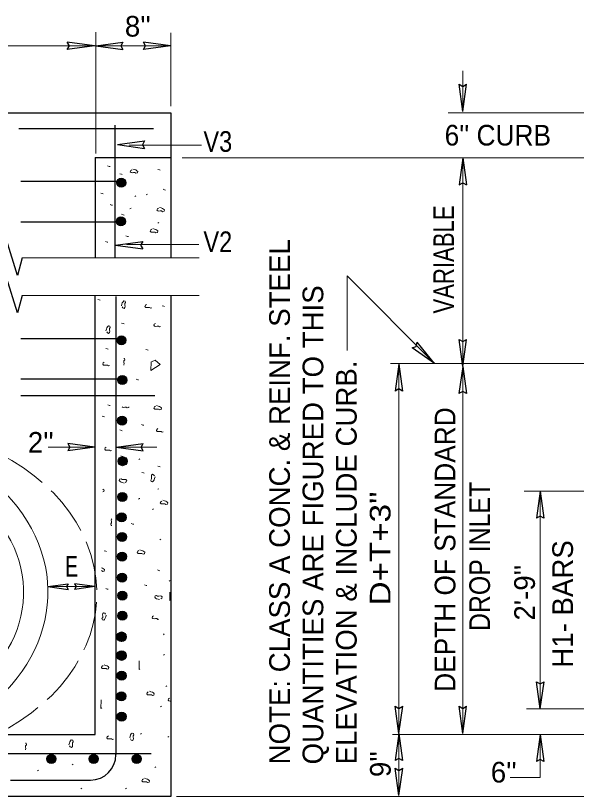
# Model space of a CAD drawing. Extents: x 83 to 453, y 268 to 558.
# Drawn here: x 175.38 to 210.64, y 313.44 to 362.55 of the extents above; entities that cross this region are included whole.
import ezdxf
from ezdxf.enums import TextEntityAlignment as Align

# ---------------------------------------------------------------- set-up
doc = ezdxf.new("R2010")
doc.units = 0
doc.header["$LTSCALE"] = 0.52
doc.linetypes.add('LONG_DASHED', pattern=[7.5, 6, -1.5])
doc.layers.add('1', color=7, linetype='Continuous', lineweight=25)

msp = doc.modelspace()

# ---------------------------------------------------------------- hatches: boundary and pattern name
at = {"layer": '1'}
for points in [[(182.3058, 352.0387, 1), (181.7399, 352.0387, 1)], [(182.2873, 349.6072, 1), (181.7215, 349.6072, 1)], [(181.7577, 342.1312, 1), (182.3236, 342.1312, 1)], [(181.8109, 339.6304, 1), (182.3768, 339.6304, 1)], [(181.7973, 337.0794, 1), (182.3632, 337.0794, 1)], [(181.8246, 334.5285, 1), (182.3904, 334.5285, 1)], [(181.8109, 332.2777, 1), (182.3768, 332.2777, 1)], [(181.7701, 330.9953, 1), (182.3359, 330.9953, 1)], [(181.7973, 329.7676, 1), (182.3632, 329.7676, 1)], [(181.7973, 328.5263, 1), (182.3632, 328.5263, 1)], [(181.7973, 327.203, 1), (182.3632, 327.203, 1)], [(181.8109, 326.0707, 1), (182.3768, 326.0707, 1)], [(181.8109, 324.8021, 1), (182.3768, 324.8021, 1)], [(181.7564, 323.4788, 1), (182.3223, 323.4788, 1)], [(181.77, 322.292, 1), (182.3358, 322.292, 1)], [(181.77, 321.0369, 1), (182.3358, 321.0369, 1)], [(181.7564, 319.741, 1), (182.3223, 319.741, 1)], [(181.77, 318.4587, 1), (182.3358, 318.4587, 1)], [(177.343, 315.8013, 1), (177.9088, 315.8013, 1)], [(180.005, 315.8013, 1), (180.5708, 315.8013, 1)], [(183.277, 315.8013, 1), (182.7112, 315.8013, 1)]]:
    msp.add_hatch(color=256, dxfattribs=at).paths.add_polyline_path(points)

# ---------------------------------------------------------------- linework, layer by layer
at = {"layer": '1', "lineweight": 13}
for p, q in [((180.424, 353.8829), (180.424, 361.5128)), ((185.1434, 356.8655), (185.1434, 361.4745)), ((203.4973, 359.0829), (203.4973, 356.5277)), ((202.5904, 356.4318), (241.6173, 356.4318)), ((187.0761, 354.3957), (182.5292, 354.3957)), ((185.8555, 353.6092), (217.0259, 353.6092)), ((186.9129, 348.1561), (182.3661, 348.1561)), ((175.7993, 347.3089), (186.9337, 347.3089)), ((175.7993, 344.9548), (186.9236, 344.9548)), ((217.8372, 340.6667), (198.9519, 340.6667)), ((177.4371, 335.404), (180.2149, 335.404)), ((181.9836, 335.404), (184.2687, 335.404)), ((219.6825, 332.6454), (207.3576, 332.6454)), ((208.3738, 318.9454), (208.3738, 332.6454)), ((177.4067, 326.6384), (180.3761, 326.6384)), ((185.1246, 326.29), (185.1146, 326.285)), ((217.775, 318.9454), (207.5103, 318.9454)), ((199.0753, 317.3438), (230.2849, 317.3438)), ((208.3738, 314.6388), (208.3738, 317.3438)), ((206.4897, 314.6388), (208.3738, 314.6388)), ((185.5078, 313.4438), (217.147, 313.4438))]:
    msp.add_line(p, q, dxfattribs=at)
at = {"layer": '1'}
for p, q in [((180.3363, 360.6585), (178.6333, 360.8925)), ((180.3363, 360.6585), (178.6333, 360.4245)), ((180.4243, 360.6577), (182.1273, 360.8917)), ((180.4243, 360.6577), (182.1273, 360.4237)), ((185.1195, 360.6593), (183.4165, 360.8933)), ((185.1195, 360.6593), (183.4165, 360.4253)), ((203.4982, 356.5333), (203.2642, 358.2362)), ((203.4982, 356.5333), (203.7322, 358.2362)), ((146.6047, 356.4375), (185.1434, 356.4375)), ((185.1434, 356.4375), (185.1434, 353.6217)), ((181.6242, 355.6607), (181.6242, 347.3089)), ((175.5962, 355.4633), (184.0607, 355.4633)), ((181.7896, 354.4387), (183.4926, 354.6728)), ((181.7896, 354.4387), (183.4926, 354.2047)), ((180.3761, 353.6217), (180.3761, 347.3089)), ((203.4982, 353.6036), (203.2642, 351.9006)), ((203.4982, 353.6036), (203.7322, 351.9006)), ((175.7015, 352.1435), (181.8932, 352.1435)), ((175.7015, 349.5912), (181.981, 349.5912)), ((181.6702, 348.1113), (183.3732, 348.3453)), ((181.6702, 348.1113), (183.3732, 347.8773)), ((180.3761, 317.3438), (180.3761, 344.9548)), ((181.6904, 344.8795), (181.6904, 316.0685)), ((175.7015, 342.2527), (181.981, 342.2527)), ((201.7177, 340.6704), (200.6375, 342.0077)), ((203.4982, 340.4842), (203.2642, 342.1873)), ((203.4982, 340.4842), (203.7322, 342.1873)), ((201.7177, 340.6704), (200.3168, 341.6667)), ((199.4855, 340.64), (199.2515, 338.937)), ((199.4855, 340.64), (199.7195, 338.937)), ((203.4965, 340.4836), (203.2625, 338.7806)), ((203.4965, 340.4836), (203.7305, 338.7806)), ((175.7015, 339.7003), (182.0249, 339.7003)), ((175.7015, 338.6593), (184.1456, 338.6593)), ((180.3664, 335.4032), (178.6634, 335.6372)), ((181.6988, 335.4048), (183.4018, 335.6388)), ((180.3664, 335.4032), (178.6634, 335.1692)), ((181.6988, 335.4048), (183.4018, 335.1708)), ((208.3729, 332.6451), (208.1389, 330.9421)), ((208.3729, 332.6451), (208.6069, 330.9421)), ((177.4148, 326.6377), (178.6921, 326.8132)), ((177.4148, 326.6377), (178.6921, 326.4622)), ((180.3634, 326.6377), (179.0862, 326.8132)), ((180.3634, 326.6377), (179.0862, 326.4622)), ((208.3746, 318.9457), (208.1406, 320.6488)), ((208.3746, 318.9457), (208.6086, 320.6488)), ((199.4872, 317.4089), (199.2532, 319.1119)), ((199.4872, 317.4089), (199.7212, 319.1119)), ((203.4982, 317.4089), (203.2642, 319.1119)), ((203.4982, 317.4089), (203.7322, 319.1119)), ((157.635, 317.3438), (180.3761, 317.3438)), ((199.4855, 317.4083), (199.2515, 315.7052)), ((199.4855, 317.4083), (199.7195, 315.7052)), ((208.3729, 317.3435), (208.1389, 315.6405)), ((208.3729, 317.3435), (208.6069, 315.6405)), ((146.8896, 316.1438), (183.9124, 316.1438)), ((199.4872, 313.5089), (199.2532, 315.2119)), ((199.4872, 313.5089), (199.7212, 315.2119)), ((175.0607, 314.4685), (180.0904, 314.4685))]:
    msp.add_line(p, q, dxfattribs=at)
at = {"layer": '1', "lineweight": 13}
for points in [[(145.0696, 360.6585), (148.6696, 360.6585), (181.4772, 360.6585), (185.0772, 360.6585)], [(203.4973, 317.4086), (203.4973, 340.4839), (203.4973, 353.6092)], [(181.1718, 353.1034), (181.2712, 353.0703), (181.3219, 353.0577)], [(182.7539, 352.899), (182.8533, 352.8659), (182.9414, 352.844), (183.0077, 352.8), (183.0629, 352.7447), (183.0408, 352.6565), (182.9527, 352.6344), (182.8862, 352.6785), (182.7982, 352.6784), (182.7209, 352.6676), (182.6437, 352.6785), (182.5888, 352.7337), (182.6217, 352.811), (182.6877, 352.8549)], [(184.3281, 352.8773), (184.4275, 352.8442), (184.4783, 352.8316)], [(181.9422, 352.6061), (182.0416, 352.573), (182.0923, 352.5603)], [(180.7366, 351.3948), (180.836, 351.3617), (180.8868, 351.3491)], [(182.8754, 351.1698), (182.9405, 351.2084), (182.9434, 351.2083)], [(183.6021, 351.291), (183.6672, 351.3296), (183.6701, 351.3295)], [(184.6535, 351.6293), (184.7529, 351.5962), (184.8037, 351.5836)], [(181.323, 350.6732), (181.4224, 350.6402), (181.4732, 350.6275)], [(182.576, 350.3943), (182.6411, 350.433), (182.644, 350.4329)], [(184.4278, 350.4869), (184.5272, 350.4538), (184.6153, 350.4319), (184.6817, 350.3879), (184.7368, 350.3326), (184.7147, 350.2444), (184.6267, 350.2223), (184.5602, 350.2664), (184.4722, 350.2663), (184.3948, 350.2555), (184.3177, 350.2664), (184.2627, 350.3216), (184.2957, 350.3989), (184.3616, 350.4428)], [(182.0507, 350.0557), (182.1501, 350.0226), (182.2008, 350.0099)], [(184.3262, 349.5053), (184.3913, 349.544), (184.3942, 349.5439)], [(182.3217, 348.6992), (182.4212, 348.6661), (182.4719, 348.6534)], [(184.0095, 349.1612), (184.1088, 349.1282), (184.197, 349.1062), (184.2633, 349.0623), (184.3185, 349.0069), (184.2963, 348.9187), (184.2083, 348.8967), (184.1418, 348.9407), (184.0538, 348.9407), (183.9765, 348.9298), (183.8993, 348.9407), (183.8443, 348.9959), (183.8773, 349.0732), (183.9433, 349.1172)], [(181.0378, 348.3462), (181.1372, 348.3132), (181.188, 348.3005)], [(196.2322, 341.4935), (196.2322, 346.1913), (201.7212, 340.6667)], [(180.5483, 344.7058), (180.6478, 344.6728), (180.6985, 344.6601)], [(182.0373, 344.3069), (182.0704, 344.4062), (182.0923, 344.4944), (182.1363, 344.5607), (182.1917, 344.6159), (182.2798, 344.5938), (182.3019, 344.5057), (182.2578, 344.4393), (182.2579, 344.3512), (182.2687, 344.2739), (182.2578, 344.1968), (182.2027, 344.1418), (182.1253, 344.1748), (182.0814, 344.2407)], [(183.9392, 344.1762), (183.8777, 344.1608), (183.8113, 344.2049), (183.7232, 344.2048), (183.6458, 344.194), (183.5687, 344.2049), (183.5137, 344.2601), (183.5468, 344.3374), (183.6127, 344.3813)], [(184.5992, 344.3038), (184.6987, 344.2707), (184.7494, 344.2581)], [(181.0664, 342.7324), (181.0995, 342.8317), (181.1214, 342.9199), (181.1654, 342.9862), (181.2207, 343.0414), (181.3089, 343.0192), (181.331, 342.9312), (181.2869, 342.8648), (181.287, 342.7767), (181.2978, 342.6994), (181.2869, 342.6223), (181.2318, 342.5673), (181.1544, 342.6003), (181.1105, 342.6662)], [(182.0507, 343.2186), (182.1501, 343.1855), (182.2008, 343.1728)], [(184.4971, 342.9902), (184.4355, 342.9747), (184.3691, 343.0188), (184.281, 343.0188), (184.2037, 343.0079), (184.1265, 343.0188), (184.0716, 343.074), (184.1046, 343.1513), (184.1705, 343.1952)], [(181.0505, 341.6237), (181.1499, 341.5907), (181.2007, 341.578)], [(183.5614, 341.5567), (183.6608, 341.5237), (183.7116, 341.511)], [(182.1826, 340.9948), (182.2206, 340.9853), (182.2427, 340.8972), (182.1986, 340.8307), (182.1987, 340.7428), (182.2095, 340.6654), (182.1986, 340.5883), (182.1826, 340.5723)], [(183.9013, 340.7816), (183.8905, 340.2411), (184.464, 340.6161), (184.155, 340.8807), (183.9345, 340.7706)], [(181.2831, 340.5446), (181.2215, 340.5292), (181.1551, 340.5732), (181.067, 340.5732), (180.9897, 340.5623), (180.9125, 340.5732), (180.8576, 340.6284), (180.8906, 340.7057), (180.9565, 340.7497)], [(199.4863, 313.5086), (199.4863, 317.4086), (199.4863, 340.6667)], [(182.9587, 339.6807), (183.0582, 339.6476), (183.1089, 339.6349)], [(181.1844, 338.0727), (181.2838, 338.0396), (181.3346, 338.0269)], [(182.5056, 337.9367), (182.496, 337.8987), (182.408, 337.8766), (182.3415, 337.9207), (182.2535, 337.9206), (182.1762, 337.9097), (182.099, 337.9207), (182.0831, 337.9367)], [(184.2446, 338.0282), (184.3439, 337.9951), (184.4321, 337.9732), (184.4984, 337.9292), (184.5536, 337.8738), (184.5314, 337.7857), (184.4434, 337.7636), (184.3769, 337.8077), (184.2889, 337.8076), (184.2116, 337.7967), (184.1344, 337.8077), (184.0795, 337.8628), (184.1125, 337.9402), (184.1783, 337.9841)], [(180.8162, 337.3691), (180.9156, 337.336), (180.9663, 337.3233)], [(181.9423, 336.49), (182.0417, 336.4569), (182.0924, 336.4443)], [(183.2936, 336.8331), (183.393, 336.8), (183.4437, 336.7873)], [(184.6598, 336.3701), (184.5982, 336.3547), (184.5317, 336.3988), (184.4437, 336.3987), (184.3663, 336.3878), (184.2892, 336.3988), (184.2343, 336.4539), (184.2672, 336.5312), (184.3332, 336.5752)], [(181.4123, 335.1975), (181.3508, 335.1821), (181.2843, 335.2262), (181.1962, 335.2261), (181.1189, 335.2152), (181.0418, 335.2262), (180.9868, 335.2813), (181.0198, 335.3587), (181.0857, 335.4026)], [(181.9964, 334.8621), (182.0958, 334.829), (182.1466, 334.8163)], [(183.1328, 334.6374), (183.1979, 334.6761), (183.2008, 334.6759)], [(184.3314, 334.22), (184.4308, 334.1869), (184.4816, 334.1742)], [(183.3271, 333.818), (183.4265, 333.7849), (183.4772, 333.7722)], [(184.1505, 333.5406), (184.1174, 333.4412), (184.0955, 333.3531), (184.0515, 333.2867), (183.9962, 333.2316), (183.908, 333.2537), (183.8859, 333.3417), (183.93, 333.4083), (183.9299, 333.4962), (183.9191, 333.5736), (183.93, 333.6508), (183.9852, 333.7057), (184.0625, 333.6727), (184.1064, 333.6068)], [(182.2106, 333.1515), (182.1112, 333.1846), (182.0231, 333.2065), (181.9567, 333.2505), (181.9016, 333.3058), (181.9237, 333.394), (182.0118, 333.4161), (182.0782, 333.372), (182.1662, 333.3721), (182.2436, 333.3829), (182.3208, 333.372), (182.3757, 333.3168), (182.3427, 333.2395), (182.2768, 333.1956)], [(180.861, 332.7731), (180.8885, 332.7549), (180.9437, 332.6995), (180.9215, 332.6113), (180.861, 332.5962)], [(184.3262, 332.76), (184.3913, 332.7987), (184.3942, 332.7986)], [(183.1176, 332.143), (183.1827, 332.1816), (183.1856, 332.1815)], [(184.637, 332.0671), (184.7363, 332.034), (184.8245, 332.0121), (184.8908, 331.9681), (184.946, 331.9128), (184.9238, 331.8246), (184.8358, 331.8025), (184.7693, 331.8466), (184.6813, 331.8465), (184.604, 331.8357), (184.5268, 331.8466), (184.4718, 331.9017), (184.5048, 331.9791), (184.5708, 332.023)], [(183.9898, 331.4878), (184.0549, 331.5265), (184.0578, 331.5264)], [(181.4267, 330.4828), (181.3887, 330.4923), (181.3666, 330.5803), (181.4107, 330.6468), (181.4106, 330.7348), (181.3997, 330.8122), (181.4107, 330.8893), (181.4267, 330.9052)], [(182.6575, 330.6018), (182.7569, 330.5687), (182.8077, 330.5561)], [(184.451, 329.5762), (184.5161, 329.6148), (184.519, 329.6148)], [(180.9501, 328.8932), (181.0495, 328.8602), (181.1002, 328.8475)], [(183.1975, 328.9515), (183.2968, 328.9184), (183.385, 328.8965), (183.4513, 328.8525), (183.5065, 328.7972), (183.4843, 328.709), (183.3963, 328.6869), (183.3298, 328.731), (183.2418, 328.7309), (183.1645, 328.7201), (183.0873, 328.731), (183.0323, 328.7862), (183.0653, 328.8635), (183.1312, 328.9074)], [(180.7772, 327.8257), (180.8487, 327.808), (180.915, 327.764), (180.9702, 327.7087), (180.948, 327.6205), (180.86, 327.5984), (180.7935, 327.6425), (180.7772, 327.6425)], [(184.2979, 327.6873), (184.3973, 327.6542), (184.4481, 327.6415)], [(183.4944, 326.7492), (183.5938, 326.7162), (183.6446, 326.7035)], [(185.0358, 326.9793), (185.1009, 327.0179), (185.1038, 327.0178)], [(181.0505, 326.5147), (181.1499, 326.4816), (181.2007, 326.4689)], [(185.0812, 326.2957), (185.0706, 325.7555), (185.1246, 325.7908)], [(184.4391, 325.8218), (184.3397, 325.8549), (184.2516, 325.8768), (184.1852, 325.9208), (184.1301, 325.9762), (184.1522, 326.0643), (184.2403, 326.0864), (184.3067, 326.0423), (184.3947, 326.0424), (184.4721, 326.0532), (184.5493, 326.0423), (184.6042, 325.9872), (184.5712, 325.9098), (184.5053, 325.8659)], [(181.0798, 324.8327), (181.0468, 324.7333), (181.0248, 324.6452), (180.9808, 324.5788), (180.9255, 324.5237), (180.8373, 324.5458), (180.8152, 324.6338), (180.8593, 324.7003), (180.8593, 324.7883), (180.8484, 324.8657), (180.8593, 324.9428), (180.9145, 324.9977), (180.9918, 324.9647), (181.0358, 324.8989)], [(184.3886, 324.5951), (184.327, 324.5797), (184.2606, 324.6237), (184.1725, 324.6237), (184.0952, 324.6128), (184.018, 324.6237), (183.9631, 324.6789), (183.9961, 324.7562), (184.062, 324.8002)], [(184.6759, 323.596), (184.7145, 323.661), (184.7142, 323.664)], [(181.895, 323.3611), (181.9046, 323.3991), (181.9926, 323.4212), (182.0591, 323.3771), (182.1471, 323.3772), (182.2244, 323.388), (182.3016, 323.3771), (182.3175, 323.3611)], [(184.6849, 322.3237), (184.75, 322.3623), (184.7529, 322.3622)], [(180.9458, 321.7113), (181.0451, 321.6782), (181.1333, 321.6562), (181.1996, 321.6123), (181.2548, 321.5569), (181.2326, 321.4688), (181.1446, 321.4467), (181.0781, 321.4907), (180.9901, 321.4907), (180.9127, 321.4798), (180.8356, 321.4907), (180.7807, 321.5459), (180.8137, 321.6232), (180.8795, 321.6672)], [(183.1562, 321.9741), (183.1456, 321.4338), (183.1996, 321.4692)], [(184.8253, 320.3584), (184.8904, 320.3971), (184.8933, 320.397)], [(183.7937, 320.0543), (183.8931, 320.0213), (183.9812, 319.9993), (184.0476, 319.9553), (184.1027, 319.9), (184.0806, 319.8118), (183.9925, 319.7897), (183.9261, 319.8338), (183.838, 319.8338), (183.7607, 319.8229), (183.6835, 319.8338), (183.6286, 319.889), (183.6616, 319.9663), (183.7275, 320.0102)], [(180.7625, 319.5118), (180.7518, 318.9715), (180.8058, 319.0068)], [(185.1246, 319.4371), (185.1031, 319.4341), (185.0259, 319.445), (184.971, 319.5002), (185.004, 319.5775), (185.0698, 319.6214)], [(184.489, 319.0863), (184.554, 319.1249), (184.557, 319.1248)], [(182.5568, 317.1214), (182.5899, 317.2208), (182.6118, 317.3089), (182.6558, 317.3752), (182.7112, 317.4304), (182.7993, 317.4083), (182.8214, 317.3202), (182.7773, 317.2537), (182.7774, 317.1658), (182.7883, 317.0884), (182.7773, 317.0112), (182.7222, 316.9563), (182.6448, 316.9893), (182.6009, 317.0552)], [(183.2387, 317.3578), (183.3038, 317.3963), (183.3067, 317.3963)], [(175.9992, 316.794), (176.0373, 316.7844), (176.0593, 316.6964), (176.0152, 316.6299), (176.0153, 316.5419), (176.0262, 316.4646), (176.0152, 316.3874), (175.9992, 316.3715)], [(178.7312, 316.6865), (178.7643, 316.7858), (178.7862, 316.874), (178.8303, 316.9403), (178.8856, 316.9955), (178.9737, 316.9733), (178.9958, 316.8853), (178.9518, 316.8188), (178.9518, 316.7308), (178.9627, 316.6535), (178.9518, 316.5763), (178.8966, 316.5214), (178.8192, 316.5544), (178.7753, 316.6202)], [(181.5413, 317.0372), (181.4797, 317.0218), (181.4133, 317.0659), (181.3252, 317.0658), (181.2479, 317.055), (181.1707, 317.0659), (181.1158, 317.1211), (181.1488, 317.1984), (181.2147, 317.2423)], [(184.9501, 317.1746), (185.0152, 317.2133), (185.0181, 317.2132)], [(178.9322, 315.4316), (178.9973, 315.4702), (179.0002, 315.4701)], [(184.1378, 315.2688), (184.2029, 315.3073), (184.2058, 315.3073)], [(176.7631, 315.0517), (176.8282, 315.0903), (176.8311, 315.0902)], [(183.485, 314.5842), (183.5843, 314.5512), (183.6725, 314.5292), (183.7388, 314.4853), (183.794, 314.4299), (183.7718, 314.3417), (183.6838, 314.3197), (183.6173, 314.3637), (183.5293, 314.3637), (183.452, 314.3528), (183.3748, 314.3637), (183.3199, 314.4189), (183.3529, 314.4962), (183.4187, 314.5402)], [(179.4744, 313.9122), (179.5395, 313.9508), (179.5424, 313.9507)], [(182.2942, 313.9122), (182.3593, 313.9508), (182.3622, 313.9507)]]:
    msp.add_lwpolyline(points, dxfattribs=at)
at = {"layer": '1'}
for points in [[(178.6333, 360.4245), (178.7651, 360.6609), (178.6333, 360.8925)], [(182.1273, 360.8917), (181.9956, 360.6552), (182.1273, 360.4237)], [(183.4165, 360.4253), (183.5482, 360.6617), (183.4165, 360.8933)], [(203.2642, 358.2362), (203.5006, 358.1045), (203.7322, 358.2362)], [(183.4926, 354.6728), (183.3608, 354.4363), (183.4926, 354.2047)], [(180.3761, 353.6217), (185.1434, 353.6217), (185.1434, 347.3089)], [(203.2642, 351.9006), (203.5006, 352.0323), (203.7322, 351.9006)], [(175.7993, 347.3089), (175.5061, 346.2103), (174.816, 348.4426)], [(183.3732, 348.3453), (183.2415, 348.1089), (183.3732, 347.8773)], [(175.7993, 344.9548), (175.5061, 343.8562), (174.816, 346.0885)], [(185.1434, 344.9673), (185.1434, 313.4438), (145.0896, 313.4438)], [(200.3168, 341.6667), (200.5747, 341.7487), (200.6375, 342.0077)], [(203.2642, 342.1873), (203.5006, 342.0555), (203.7322, 342.1873)], [(199.7195, 338.937), (199.4831, 339.0687), (199.2515, 338.937)], [(203.7305, 338.7806), (203.4941, 338.9123), (203.2625, 338.7806)], [(178.6634, 335.6372), (178.7952, 335.4008), (178.6634, 335.1692)], [(183.4018, 335.1708), (183.2701, 335.4072), (183.4018, 335.6388)], [(208.6069, 330.9421), (208.3705, 331.0738), (208.1389, 330.9421)], [(178.6921, 326.8132), (178.5932, 326.636), (178.6921, 326.4622)], [(179.0862, 326.8132), (179.185, 326.636), (179.0862, 326.4622)], [(208.1406, 320.6488), (208.377, 320.517), (208.6086, 320.6488)], [(199.2532, 319.1119), (199.4896, 318.9802), (199.7212, 319.1119)], [(203.2642, 319.1119), (203.5006, 318.9802), (203.7322, 319.1119)], [(199.7195, 315.7052), (199.4831, 315.837), (199.2515, 315.7052)], [(208.6069, 315.6405), (208.3705, 315.7722), (208.1389, 315.6405)], [(199.2532, 315.2119), (199.4896, 315.0802), (199.7212, 315.2119)]]:
    msp.add_lwpolyline(points, dxfattribs=at)
for centre, radius in [((182.0228, 352.0387), 0.2829), ((182.0044, 349.6072), 0.2829), ((182.0407, 342.1312), 0.2829), ((182.0938, 339.6304), 0.2829), ((182.0803, 337.0794), 0.2829), ((182.1075, 334.5285), 0.2829), ((182.0938, 332.2777), 0.2829), ((182.053, 330.9953), 0.2829), ((182.0803, 329.7676), 0.2829), ((182.0803, 328.5263), 0.2829), ((182.0803, 327.203), 0.2829), ((182.0938, 326.0707), 0.2829), ((182.0938, 324.8021), 0.2829), ((182.0431, 323.4872), 0.2978), ((182.0393, 323.4788), 0.2829), ((182.0431, 322.298), 0.2978), ((182.0529, 322.292), 0.2829), ((182.0529, 321.0369), 0.2829), ((182.0393, 319.741), 0.2829), ((182.0529, 318.4587), 0.2829), ((177.6259, 315.8013), 0.2829), ((180.2879, 315.8013), 0.2829), ((182.9941, 315.8013), 0.2829)]:
    msp.add_circle(centre, radius, dxfattribs=at)
msp.add_arc((180.0904, 316.0685), 1.6, 270, 0, dxfattribs=at)
at = {"layer": '1', "lineweight": 13}
for major_axis, ratio, start_param, end_param in [((13.7093, 0.0852), 0.768466, 5.2685635, 9.7645619), ((12.1842, 0.0758), 0.739485, 5.2801174, 11.5517488)]:
    msp.add_ellipse((163.7053, 326.2461), major_axis=major_axis, ratio=ratio, start_param=start_param, end_param=end_param, dxfattribs=at)
at = {"layer": '1', "linetype": 'LONG_DASHED', "lineweight": 13}
msp.add_ellipse((166.7811, 326.2461), major_axis=(-13.7093, 0.0852), ratio=0.768466, start_param=2.1440413, end_param=5.4332053, dxfattribs=at)

# ---------------------------------------------------------------- texts
at = {"layer": '1'}
for s, p in [("8''", (182.2537, 361.235)), ("2''", (176.1514, 335.0612))]:
    msp.add_text(s, height=1.3, dxfattribs=at).set_placement(p)
for s, width, p in [("6'' CURB", 0.95, (202.3601, 354.3822)), ('V3', 0.85, (187.1942, 353.9857)), ('V2', 0.85, (187.1941, 347.6792)), ('E', 0.7, (178.4978, 327.2583))]:
    msp.add_text(s, height=1.3, dxfattribs=dict(at, width=width)).set_placement(p)
for s, width, p in [('VARIABLE', 0.8, (202.9511, 343.8145)), ('DEPTH OF STANDARD', 0.95, (203.0369, 320.0227)), ('DROP INLET', 0.9, (205.211, 323.8424)), ("D+T+3''", 1.2, (198.9547, 325.4592))]:
    msp.add_text(s, height=1.3, rotation=90, dxfattribs=dict(at, width=width)).set_placement(p)
for s, p in [('NOTE: CLASS A CONC. & REINF. STEEL', (192.6295, 315.4539)), ('QUANTITIES ARE FIGURED TO THIS', (194.7295, 315.4539)), ('ELEVATION & INCLUDE CURB.', (196.8295, 315.4539)), ('H1- BARS', (210.4317, 321.5367)), ("2'-9''", (208.0367, 324.5037))]:
    msp.add_text(s, height=1.3, rotation=90, dxfattribs=at).set_placement(p)
msp.add_text("9''", height=1.3, rotation=90, dxfattribs=at).set_placement((198.9688, 315.4733), align=Align.CENTER)
msp.add_text("6''", height=1.3, dxfattribs=at).set_placement((206.0767, 314.3149), align=Align.CENTER)

doc.saveas('drawing.dxf')
